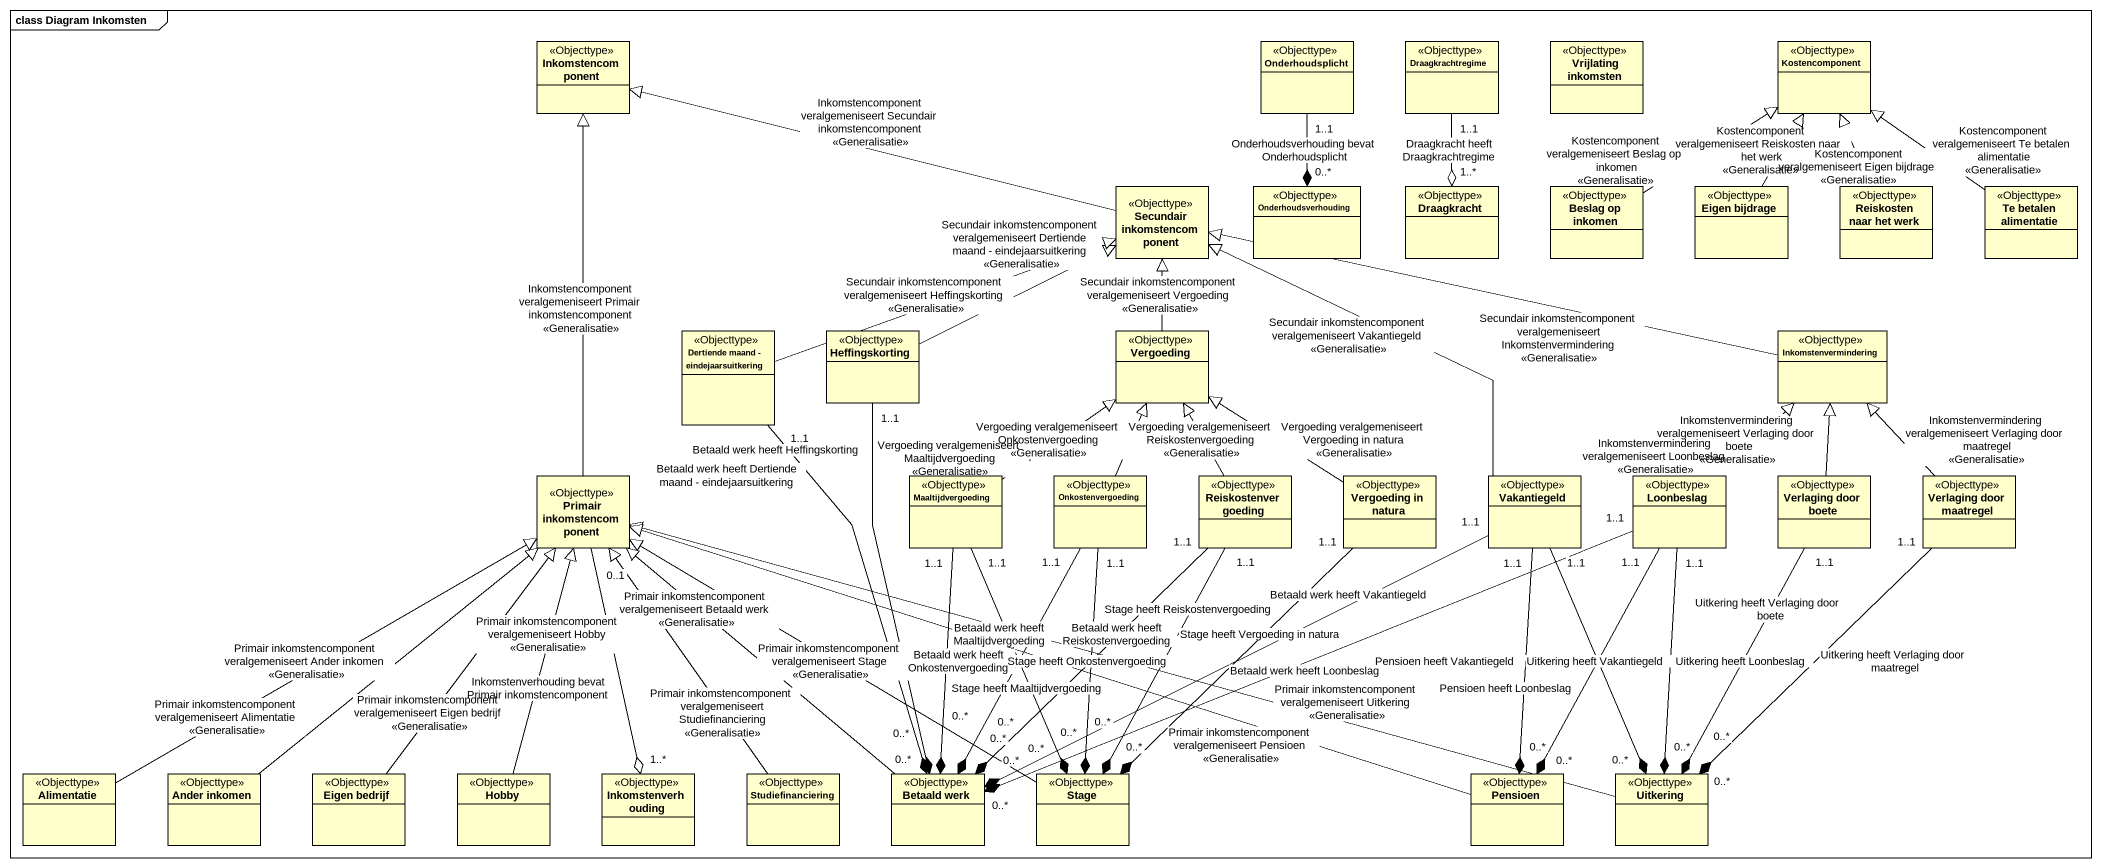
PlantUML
@startuml
mainframe class Diagram Inkomsten
hide circle
hide empty members
class Inkomstencomponent <<Objecttype>>
class Onderhoudsplicht <<Objecttype>>
class Draagkrachtregime <<Objecttype>>
class "Vrijlating inkomsten" as Vrijlating_inkomsten <<Objecttype>>
class Kostencomponent <<Objecttype>>
class "Secundair inkomstencomponent" as Secundair_inkomstencomponent <<Objecttype>>
class Onderhoudsverhouding <<Objecttype>>
class Draagkracht <<Objecttype>>
class "Beslag op inkomen" as Beslag_op_inkomen <<Objecttype>>
class "Eigen bijdrage" as Eigen_bijdrage <<Objecttype>>
class "Reiskosten naar het werk" as Reiskosten_naar_het_werk <<Objecttype>>
class "Te betalen alimentatie" as Te_betalen_alimentatie <<Objecttype>>
class "Dertiende maand - eindejaarsuitkering" as Dertiende_maand <<Objecttype>>
class Heffingskorting <<Objecttype>>
class Vergoeding <<Objecttype>>
class Inkomstenvermindering <<Objecttype>>
class "Primair inkomstencomponent" as Primair_inkomstencomponent <<Objecttype>>
class Maaltijdvergoeding <<Objecttype>>
class Onkostenvergoeding <<Objecttype>>
class Reiskostenvergoeding <<Objecttype>>
class "Vergoeding in natura" as Vergoeding_in_natura <<Objecttype>>
class Vakantiegeld <<Objecttype>>
class Loonbeslag <<Objecttype>>
class "Verlaging door boete" as Verlaging_door_boete <<Objecttype>>
class "Verlaging door maatregel" as Verlaging_door_maatregel <<Objecttype>>
class Alimentatie <<Objecttype>>
class "Ander inkomen" as Ander_inkomen <<Objecttype>>
class "Eigen bedrijf" as Eigen_bedrijf <<Objecttype>>
class Hobby <<Objecttype>>
class Inkomstenverhouding <<Objecttype>>
class Studiefinanciering <<Objecttype>>
class "Betaald werk" as Betaald_werk <<Objecttype>>
class Stage <<Objecttype>>
class Pensioen <<Objecttype>>
class Uitkering <<Objecttype>>
Secundair_inkomstencomponent -left-|> Inkomstencomponent : Inkomstencomponent veralgemeniseert Secundair inkomstencomponent\n<<Generalisatie>>
Onderhoudsverhouding "0..*" *-up- "1..1" Onderhoudsplicht : Onderhoudsverhouding bevat Onderhoudsplicht
Draagkracht "1..*" o-up- "1..1" Draagkrachtregime : Draagkracht heeft Draagkrachtregime
Beslag_op_inkomen -up-|> Kostencomponent : Kostencomponent veralgemeniseert Beslag op inkomen\n<<Generalisatie>>
Eigen_bijdrage -up-|> Kostencomponent : Kostencomponent veralgemeniseert Eigen bijdrage\n<<Generalisatie>>
Reiskosten_naar_het_werk -up-|> Kostencomponent : Kostencomponent veralgemeniseert Reiskosten naar het werk\n<<Generalisatie>>
Te_betalen_alimentatie -up-|> Kostencomponent : Kostencomponent veralgemeniseert Te betalen alimentatie\n<<Generalisatie>>
Dertiende_maand -right-|> Secundair_inkomstencomponent : Secundair inkomstencomponent veralgemeniseert Dertiende maand - eindejaarsuitkering\n<<Generalisatie>>
Heffingskorting -right-|> Secundair_inkomstencomponent : Secundair inkomstencomponent veralgemeniseert Heffingskorting\n<<Generalisatie>>
Vergoeding -up-|> Secundair_inkomstencomponent : Secundair inkomstencomponent veralgemeniseert Vergoeding\n<<Generalisatie>>
Inkomstenvermindering -left-|> Secundair_inkomstencomponent : Secundair inkomstencomponent veralgemeniseert Inkomstenvermindering\n<<Generalisatie>>
Primair_inkomstencomponent -up-|> Inkomstencomponent : Inkomstencomponent veralgemeniseert Primair inkomstencomponent\n<<Generalisatie>>
Maaltijdvergoeding -up-|> Vergoeding : Vergoeding veralgemeniseert Maaltijdvergoeding\n<<Generalisatie>>
Onkostenvergoeding -up-|> Vergoeding : Vergoeding veralgemeniseert Onkostenvergoeding\n<<Generalisatie>>
Reiskostenvergoeding -up-|> Vergoeding : Vergoeding veralgemeniseert Reiskostenvergoeding\n<<Generalisatie>>
Vergoeding_in_natura -up-|> Vergoeding : Vergoeding veralgemeniseert Vergoeding in natura\n<<Generalisatie>>
Vakantiegeld -up-|> Secundair_inkomstencomponent : Secundair inkomstencomponent veralgemeniseert Vakantiegeld\n<<Generalisatie>>
Loonbeslag -up-|> Inkomstenvermindering : Inkomstenvermindering veralgemeniseert Loonbeslag\n<<Generalisatie>>
Verlaging_door_boete -up-|> Inkomstenvermindering : Inkomstenvermindering veralgemeniseert Verlaging door boete\n<<Generalisatie>>
Verlaging_door_maatregel -up-|> Inkomstenvermindering : Inkomstenvermindering veralgemeniseert Verlaging door maatregel\n<<Generalisatie>>
Alimentatie -right-|> Primair_inkomstencomponent : Primair inkomstencomponent veralgemeniseert Alimentatie\n<<Generalisatie>>
Ander_inkomen -up-|> Primair_inkomstencomponent : Primair inkomstencomponent veralgemeniseert Ander inkomen\n<<Generalisatie>>
Eigen_bedrijf -up-|> Primair_inkomstencomponent : Primair inkomstencomponent veralgemeniseert Eigen bedrijf\n<<Generalisatie>>
Hobby -up-|> Primair_inkomstencomponent : Primair inkomstencomponent veralgemeniseert Hobby\n<<Generalisatie>>
Inkomstenverhouding "1..*" o-up- "0..1" Primair_inkomstencomponent : Inkomstenverhouding bevat Primair inkomstencomponent
Studiefinanciering -up-|> Primair_inkomstencomponent : Primair inkomstencomponent veralgemeniseert Studiefinanciering\n<<Generalisatie>>
Betaald_werk "0..*" *-up- "1..1" Dertiende_maand : Betaald werk heeft Dertiende maand - eindejaarsuitkering
Betaald_werk "0..*" *-up- "1..1" Heffingskorting : Betaald werk heeft Heffingskorting
Betaald_werk -up-|> Primair_inkomstencomponent : Primair inkomstencomponent veralgemeniseert Betaald werk\n<<Generalisatie>>
Betaald_werk "0..*" *-up- "1..1" Maaltijdvergoeding : Betaald werk heeft Maaltijdvergoeding
Betaald_werk "0..*" *-up- "1..1" Onkostenvergoeding : Betaald werk heeft Onkostenvergoeding
Betaald_werk "0..*" *-up- "1..1" Reiskostenvergoeding : Betaald werk heeft Reiskostenvergoeding
Betaald_werk "0..*" *-right- "1..1" Vakantiegeld : Betaald werk heeft Vakantiegeld
Betaald_werk "0..*" *-right- "1..1" Loonbeslag : Betaald werk heeft Loonbeslag
Stage -left-|> Primair_inkomstencomponent : Primair inkomstencomponent veralgemeniseert Stage\n<<Generalisatie>>
Stage "0..*" *-up- "1..1" Maaltijdvergoeding : Stage heeft Maaltijdvergoeding
Stage "0..*" *-up- "1..1" Onkostenvergoeding : Stage heeft Onkostenvergoeding
Stage "0..*" *-up- "1..1" Reiskostenvergoeding : Stage heeft Reiskostenvergoeding
Stage "0..*" *-up- "1..1" Vergoeding_in_natura : Stage heeft Vergoeding in natura
Pensioen -left-|> Primair_inkomstencomponent : Primair inkomstencomponent veralgemeniseert Pensioen\n<<Generalisatie>>
Pensioen "0..*" *-up- "1..1" Vakantiegeld : Pensioen heeft Vakantiegeld
Pensioen "0..*" *-up- "1..1" Loonbeslag : Pensioen heeft Loonbeslag
Uitkering -left-|> Primair_inkomstencomponent : Primair inkomstencomponent veralgemeniseert Uitkering\n<<Generalisatie>>
Uitkering "0..*" *-up- "1..1" Vakantiegeld : Uitkering heeft Vakantiegeld
Uitkering "0..*" *-up- "1..1" Loonbeslag : Uitkering heeft Loonbeslag
Uitkering "0..*" *-up- "1..1" Verlaging_door_boete : Uitkering heeft Verlaging door boete
Uitkering "0..*" *-up- "1..1" Verlaging_door_maatregel : Uitkering heeft Verlaging door maatregel
@enduml
